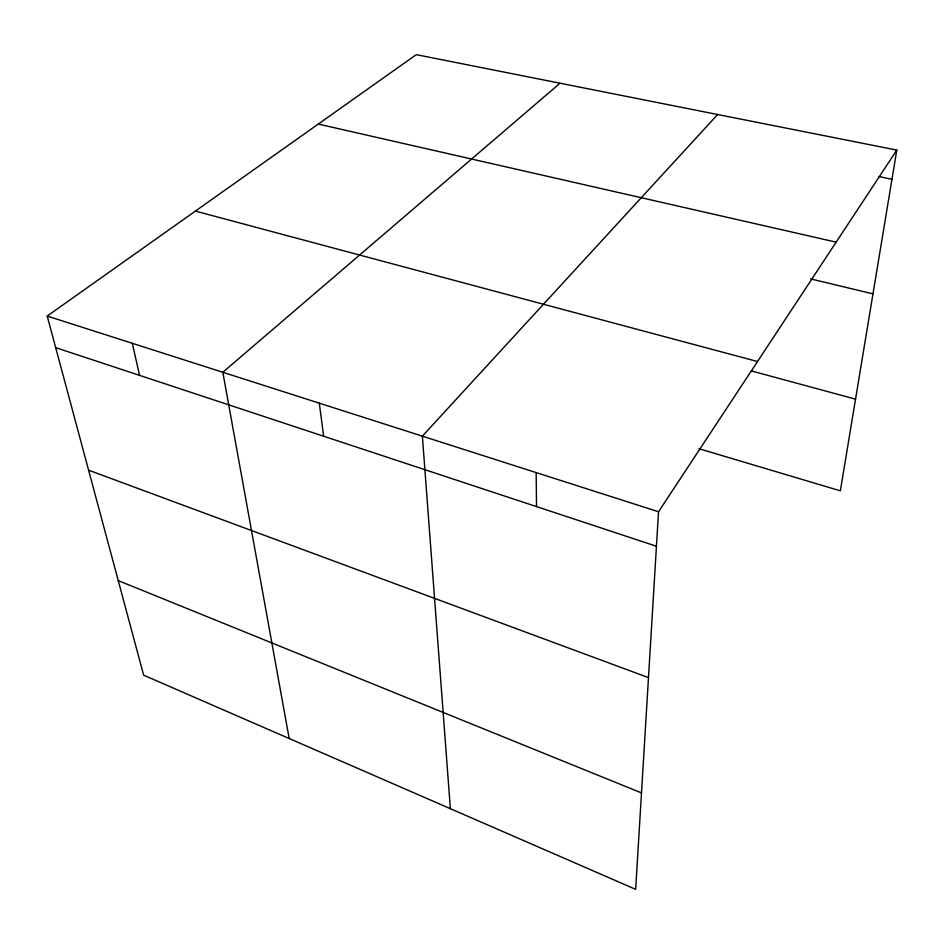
<?xml version="1.0" encoding="UTF-8"?>
<svg xmlns="http://www.w3.org/2000/svg" width="944" height="944" viewBox="0 0 944 944"><rect width="100%" height="100%" fill="white"/><g stroke="black" fill="none" stroke-linecap="round" stroke-linejoin="round"><path stroke-width="1.42" d="M896.8 150.096L658.534 511.766L635.654 889.342L143.641 675.172L47.2 316.051L416.28 54.658L896.8 150.096L840.349 490.821L698.949 448.707M717.652 114.519L422.369 436.152L450.371 808.689M560.028 83.214L222.819 372.278L289.183 738.527M879.041 176.599L891.962 179.277M318.27 124.065L836.16 242.148M810.625 278.893L872.976 293.867M195.396 211.09L757.513 361.528M751.377 370.933L855.535 399.147M47.2 316.051L658.534 511.766M55.684 347.64L656.446 546.246M88.594 470.171L648.481 677.627M118.248 580.607L641.495 792.913M132.302 343.297L139.57 375.382M319.308 403.159L323.627 436.222M536.157 472.59L536.534 506.609"/></g></svg>
